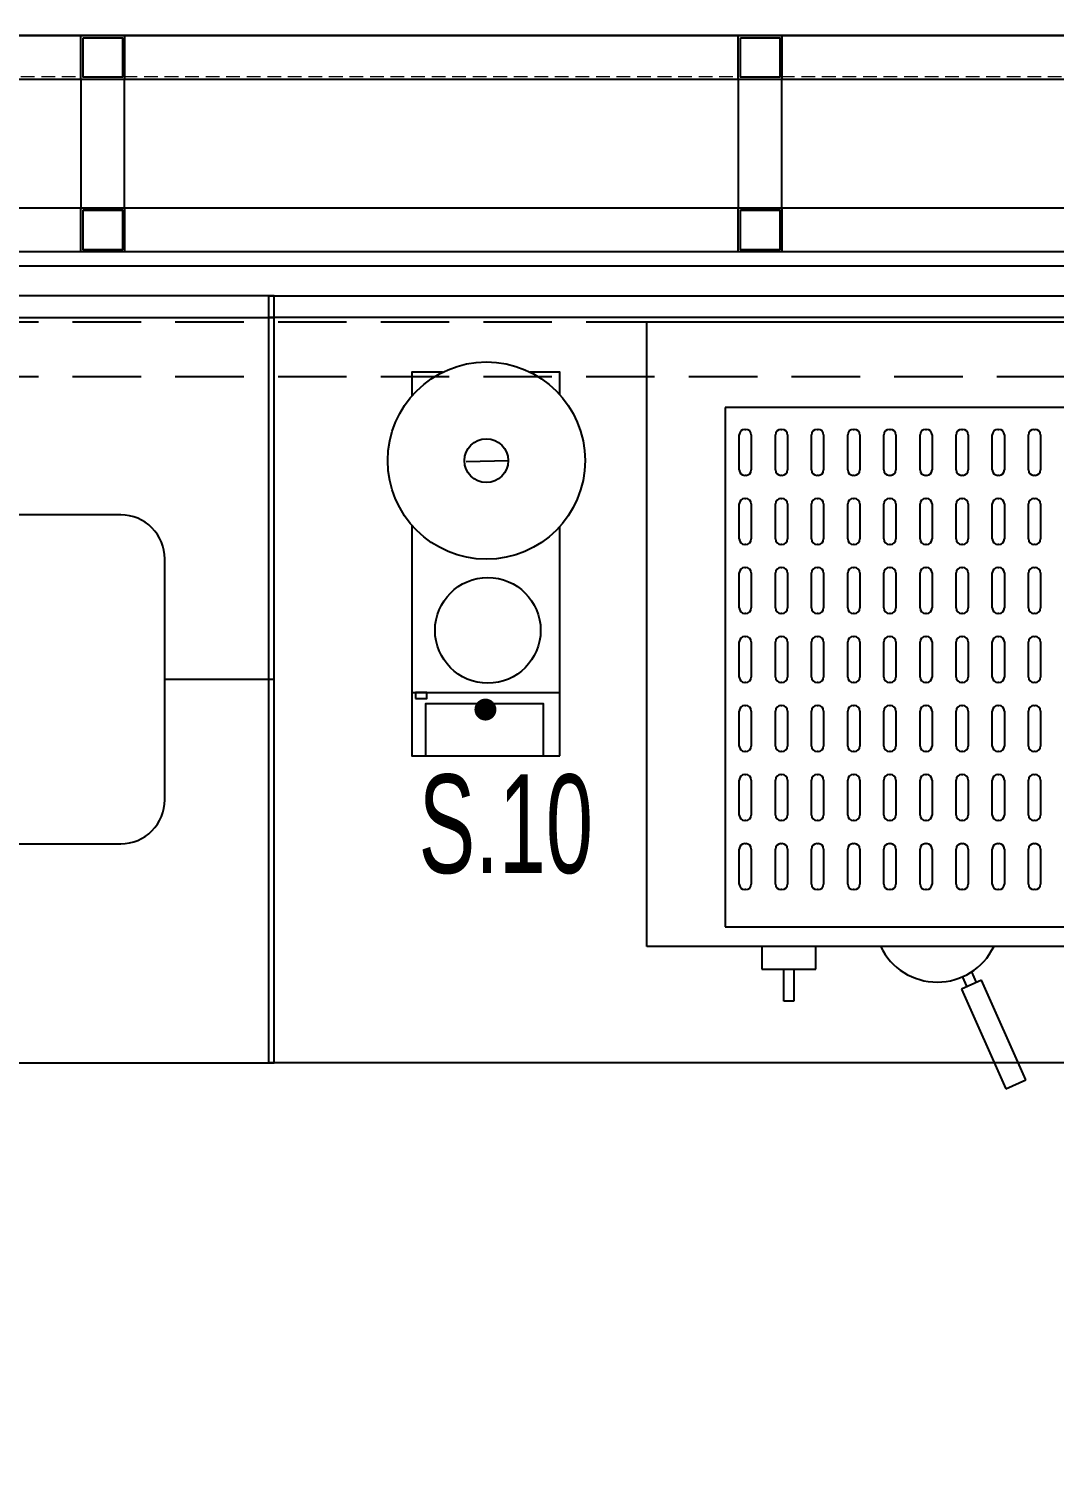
# Model space of a CAD drawing. Header units: centimetres. Extents: x 2135 to 5458, y 2057 to 4523.
# Drawn here: x 3375.3 to 3468.9, y 3889.4 to 4020.1 of the extents above; entities that cross this region are included whole.
import ezdxf

# ---------------------------------------------------------------- set-up
doc = ezdxf.new("R2010")
doc.units = ezdxf.units.CM
doc.header["$LTSCALE"] = 50
doc.set_wipeout_variables(frame=1)
for name, pattern in [('DOT2', [0.125, 0, -0.125]), ('HIDDEN', [0.375, 0.25, -0.125]), ('HIDDEN2', [0.1875, 0.125, -0.0625])]:
    doc.linetypes.add(name, pattern=pattern)
for name, color, linetype in [('BA_gor3', 163, 'Continuous'), ('BA_mat-alcipan-wr', 91, 'Continuous'), ('BA_mat-profil', 122, 'Continuous'), ('BA_plan-iz-alt', 8, 'HIDDEN2'), ('MDPL-MAHAL NO', 5, 'Continuous')]:
    doc.layers.add(name, color=color, linetype=linetype)
doc.layers.add('BA_MECVUT BİNA', color=252, linetype='Continuous', lineweight=5)
doc.layers.add('GRC-Ekipman', color=4, linetype='Continuous', lineweight=25)
doc.styles.add('Tago_mahal', font='ARIALN.TTF')

# ---------------------------------------------------------------- blocks, each defined once
blk = doc.blocks.new('A$C5D8425B0')
at = {"layer": 'BA_MECVUT BİNA', "linetype": 'HIDDEN', "elevation": 0}
blk.add_lwpolyline([(3999.3, 16704), (3999.3, 300), (-6055.3, 300)], dxfattribs=at)
at = {"layer": 'BA_MECVUT BİNA', "linetype": 'DOT2', "elevation": 0}
blk.add_lwpolyline([(4799.3, -4686.3), (4799.3, 300), (4799.3, 500), (-8648.6, 500), (-9886.7, 500), (-9886.7, 12692), (-9886.7, 12892), (-13347.4, 12892)], dxfattribs=at)
blk = doc.blocks.new('*U167')
blk.add_wipeout([(-4, 0), (0, 0), (0, 4), (-4, 4)])
for points in [[(-4, 0), (0, 0), (0, 4), (-4, 4)], [(-3.8, 0.2), (-0.2, 0.2), (-0.2, 3.8), (-3.8, 3.8)]]:
    blk.add_lwpolyline(points, close=True)
blk = doc.blocks.new('LACIMBALI KAHVE M. M39 DT3')
at = {"ltscale": 44}
for p, q in [((-0.59, -0.18), (104.91, -0.18)), ((-0.59, -57.18), (-0.59, -0.18)), ((97.76, -7.98), (6.56, -7.98)), ((6.56, -7.98), (6.56, -55.38)), ((6.56, -55.38), (97.76, -55.38)), ((104.91, -57.18), (-0.59, -57.18))]:
    blk.add_line(p, q, dxfattribs=at)
at = {"color": 251, "ltscale": 44}
for p, q in [((8.36, -9.98), (8.46, -9.98)), ((11.66, -9.98), (11.76, -9.98)), ((14.96, -9.98), (15.06, -9.98)), ((18.26, -9.98), (18.36, -9.98)), ((21.56, -9.98), (21.66, -9.98)), ((24.86, -9.98), (24.96, -9.98)), ((28.16, -9.98), (28.26, -9.98)), ((31.46, -9.98), (31.56, -9.98)), ((34.76, -9.98), (34.86, -9.98)), ((7.86, -13.68), (7.86, -10.48)), ((8.96, -10.48), (8.96, -13.68)), ((11.16, -13.68), (11.16, -10.48)), ((12.26, -10.48), (12.26, -13.68)), ((14.46, -13.68), (14.46, -10.48)), ((15.56, -10.48), (15.56, -13.68)), ((17.76, -13.68), (17.76, -10.48)), ((18.86, -10.48), (18.86, -13.68)), ((21.06, -13.68), (21.06, -10.48)), ((22.16, -10.48), (22.16, -13.68)), ((24.36, -13.68), (24.36, -10.48)), ((25.46, -10.48), (25.46, -13.68)), ((27.66, -13.68), (27.66, -10.48)), ((28.76, -10.48), (28.76, -13.68)), ((30.96, -13.68), (30.96, -10.48)), ((32.06, -10.48), (32.06, -13.68)), ((34.26, -13.68), (34.26, -10.48)), ((35.36, -10.48), (35.36, -13.68)), ((8.46, -14.18), (8.36, -14.18)), ((11.76, -14.18), (11.66, -14.18)), ((15.06, -14.18), (14.96, -14.18)), ((18.36, -14.18), (18.26, -14.18)), ((21.66, -14.18), (21.56, -14.18)), ((24.96, -14.18), (24.86, -14.18)), ((28.26, -14.18), (28.16, -14.18)), ((31.56, -14.18), (31.46, -14.18)), ((34.86, -14.18), (34.76, -14.18)), ((7.86, -19.98), (7.86, -16.78)), ((8.36, -16.28), (8.46, -16.28)), ((8.96, -16.78), (8.96, -19.98)), ((11.16, -19.98), (11.16, -16.78)), ((11.66, -16.28), (11.76, -16.28)), ((12.26, -16.78), (12.26, -19.98)), ((14.46, -19.98), (14.46, -16.78)), ((14.96, -16.28), (15.06, -16.28)), ((15.56, -16.78), (15.56, -19.98)), ((17.76, -19.98), (17.76, -16.78)), ((18.26, -16.28), (18.36, -16.28)), ((18.86, -16.78), (18.86, -19.98)), ((21.06, -19.98), (21.06, -16.78)), ((21.56, -16.28), (21.66, -16.28)), ((22.16, -16.78), (22.16, -19.98)), ((24.36, -19.98), (24.36, -16.78)), ((24.86, -16.28), (24.96, -16.28)), ((25.46, -16.78), (25.46, -19.98)), ((27.66, -19.98), (27.66, -16.78)), ((28.16, -16.28), (28.26, -16.28)), ((28.76, -16.78), (28.76, -19.98)), ((30.96, -19.98), (30.96, -16.78)), ((31.46, -16.28), (31.56, -16.28)), ((32.06, -16.78), (32.06, -19.98)), ((34.26, -19.98), (34.26, -16.78)), ((34.76, -16.28), (34.86, -16.28)), ((35.36, -16.78), (35.36, -19.98)), ((8.46, -20.48), (8.36, -20.48)), ((11.76, -20.48), (11.66, -20.48)), ((15.06, -20.48), (14.96, -20.48)), ((18.36, -20.48), (18.26, -20.48)), ((21.66, -20.48), (21.56, -20.48)), ((24.96, -20.48), (24.86, -20.48)), ((28.26, -20.48), (28.16, -20.48)), ((31.56, -20.48), (31.46, -20.48)), ((34.86, -20.48), (34.76, -20.48)), ((7.86, -26.28), (7.86, -23.08)), ((8.36, -22.58), (8.46, -22.58)), ((8.96, -23.08), (8.96, -26.28)), ((11.16, -26.28), (11.16, -23.08)), ((11.66, -22.58), (11.76, -22.58)), ((12.26, -23.08), (12.26, -26.28)), ((14.46, -26.28), (14.46, -23.08)), ((14.96, -22.58), (15.06, -22.58)), ((15.56, -23.08), (15.56, -26.28)), ((17.76, -26.28), (17.76, -23.08)), ((18.26, -22.58), (18.36, -22.58)), ((18.86, -23.08), (18.86, -26.28)), ((21.06, -26.28), (21.06, -23.08)), ((21.56, -22.58), (21.66, -22.58)), ((22.16, -23.08), (22.16, -26.28)), ((24.36, -26.28), (24.36, -23.08)), ((24.86, -22.58), (24.96, -22.58)), ((25.46, -23.08), (25.46, -26.28)), ((27.66, -26.28), (27.66, -23.08)), ((28.16, -22.58), (28.26, -22.58)), ((28.76, -23.08), (28.76, -26.28)), ((30.96, -26.28), (30.96, -23.08)), ((31.46, -22.58), (31.56, -22.58)), ((32.06, -23.08), (32.06, -26.28)), ((34.26, -26.28), (34.26, -23.08)), ((34.76, -22.58), (34.86, -22.58)), ((35.36, -23.08), (35.36, -26.28)), ((8.46, -26.78), (8.36, -26.78)), ((11.76, -26.78), (11.66, -26.78)), ((15.06, -26.78), (14.96, -26.78)), ((18.36, -26.78), (18.26, -26.78)), ((21.66, -26.78), (21.56, -26.78)), ((24.96, -26.78), (24.86, -26.78)), ((28.26, -26.78), (28.16, -26.78)), ((31.56, -26.78), (31.46, -26.78)), ((34.86, -26.78), (34.76, -26.78)), ((7.86, -32.58), (7.86, -29.38)), ((8.36, -28.88), (8.46, -28.88)), ((8.96, -29.38), (8.96, -32.58)), ((11.16, -32.58), (11.16, -29.38)), ((11.66, -28.88), (11.76, -28.88)), ((12.26, -29.38), (12.26, -32.58)), ((14.46, -32.58), (14.46, -29.38)), ((14.96, -28.88), (15.06, -28.88)), ((15.56, -29.38), (15.56, -32.58)), ((17.76, -32.58), (17.76, -29.38)), ((18.26, -28.88), (18.36, -28.88)), ((18.86, -29.38), (18.86, -32.58)), ((21.06, -32.58), (21.06, -29.38)), ((21.56, -28.88), (21.66, -28.88)), ((22.16, -29.38), (22.16, -32.58)), ((24.36, -32.58), (24.36, -29.38)), ((24.86, -28.88), (24.96, -28.88)), ((25.46, -29.38), (25.46, -32.58)), ((27.66, -32.58), (27.66, -29.38)), ((28.16, -28.88), (28.26, -28.88)), ((28.76, -29.38), (28.76, -32.58)), ((30.96, -32.58), (30.96, -29.38)), ((31.46, -28.88), (31.56, -28.88)), ((32.06, -29.38), (32.06, -32.58)), ((34.26, -32.58), (34.26, -29.38)), ((34.76, -28.88), (34.86, -28.88)), ((35.36, -29.38), (35.36, -32.58)), ((8.46, -33.08), (8.36, -33.08)), ((11.76, -33.08), (11.66, -33.08)), ((15.06, -33.08), (14.96, -33.08)), ((18.36, -33.08), (18.26, -33.08)), ((21.66, -33.08), (21.56, -33.08)), ((24.96, -33.08), (24.86, -33.08)), ((28.26, -33.08), (28.16, -33.08)), ((31.56, -33.08), (31.46, -33.08)), ((34.86, -33.08), (34.76, -33.08)), ((8.36, -35.18), (8.46, -35.18)), ((11.66, -35.18), (11.76, -35.18)), ((14.96, -35.18), (15.06, -35.18)), ((18.26, -35.18), (18.36, -35.18)), ((21.56, -35.18), (21.66, -35.18)), ((24.86, -35.18), (24.96, -35.18)), ((28.16, -35.18), (28.26, -35.18)), ((31.46, -35.18), (31.56, -35.18)), ((34.76, -35.18), (34.86, -35.18)), ((7.86, -38.88), (7.86, -35.68)), ((8.96, -35.68), (8.96, -38.88)), ((11.16, -38.88), (11.16, -35.68)), ((12.26, -35.68), (12.26, -38.88)), ((14.46, -38.88), (14.46, -35.68)), ((15.56, -35.68), (15.56, -38.88)), ((17.76, -38.88), (17.76, -35.68)), ((18.86, -35.68), (18.86, -38.88)), ((21.06, -38.88), (21.06, -35.68)), ((22.16, -35.68), (22.16, -38.88)), ((24.36, -38.88), (24.36, -35.68)), ((25.46, -35.68), (25.46, -38.88)), ((27.66, -38.88), (27.66, -35.68)), ((28.76, -35.68), (28.76, -38.88)), ((30.96, -38.88), (30.96, -35.68)), ((32.06, -35.68), (32.06, -38.88)), ((34.26, -38.88), (34.26, -35.68)), ((35.36, -35.68), (35.36, -38.88)), ((8.46, -39.38), (8.36, -39.38)), ((11.76, -39.38), (11.66, -39.38)), ((15.06, -39.38), (14.96, -39.38)), ((18.36, -39.38), (18.26, -39.38)), ((21.66, -39.38), (21.56, -39.38)), ((24.96, -39.38), (24.86, -39.38)), ((28.26, -39.38), (28.16, -39.38)), ((31.56, -39.38), (31.46, -39.38)), ((34.86, -39.38), (34.76, -39.38)), ((8.36, -41.48), (8.46, -41.48)), ((11.66, -41.48), (11.76, -41.48)), ((14.96, -41.48), (15.06, -41.48)), ((18.26, -41.48), (18.36, -41.48)), ((21.56, -41.48), (21.66, -41.48)), ((24.86, -41.48), (24.96, -41.48)), ((28.16, -41.48), (28.26, -41.48)), ((31.46, -41.48), (31.56, -41.48)), ((34.76, -41.48), (34.86, -41.48)), ((7.86, -45.18), (7.86, -41.98)), ((8.96, -41.98), (8.96, -45.18)), ((11.16, -45.18), (11.16, -41.98)), ((12.26, -41.98), (12.26, -45.18)), ((14.46, -45.18), (14.46, -41.98)), ((15.56, -41.98), (15.56, -45.18)), ((17.76, -45.18), (17.76, -41.98)), ((18.86, -41.98), (18.86, -45.18)), ((21.06, -45.18), (21.06, -41.98)), ((22.16, -41.98), (22.16, -45.18)), ((24.36, -45.18), (24.36, -41.98)), ((25.46, -41.98), (25.46, -45.18)), ((27.66, -45.18), (27.66, -41.98)), ((28.76, -41.98), (28.76, -45.18)), ((30.96, -45.18), (30.96, -41.98)), ((32.06, -41.98), (32.06, -45.18)), ((34.26, -45.18), (34.26, -41.98)), ((35.36, -41.98), (35.36, -45.18)), ((8.46, -45.68), (8.36, -45.68)), ((11.76, -45.68), (11.66, -45.68)), ((15.06, -45.68), (14.96, -45.68)), ((18.36, -45.68), (18.26, -45.68)), ((21.66, -45.68), (21.56, -45.68)), ((24.96, -45.68), (24.86, -45.68)), ((28.26, -45.68), (28.16, -45.68)), ((31.56, -45.68), (31.46, -45.68)), ((34.86, -45.68), (34.76, -45.68)), ((7.86, -51.48), (7.86, -48.28)), ((8.36, -47.78), (8.46, -47.78)), ((8.96, -48.28), (8.96, -51.48)), ((11.16, -51.48), (11.16, -48.28)), ((11.66, -47.78), (11.76, -47.78)), ((12.26, -48.28), (12.26, -51.48)), ((14.46, -51.48), (14.46, -48.28)), ((14.96, -47.78), (15.06, -47.78)), ((15.56, -48.28), (15.56, -51.48)), ((17.76, -51.48), (17.76, -48.28)), ((18.26, -47.78), (18.36, -47.78)), ((18.86, -48.28), (18.86, -51.48)), ((21.06, -51.48), (21.06, -48.28)), ((21.56, -47.78), (21.66, -47.78)), ((22.16, -48.28), (22.16, -51.48)), ((24.36, -51.48), (24.36, -48.28)), ((24.86, -47.78), (24.96, -47.78)), ((25.46, -48.28), (25.46, -51.48)), ((27.66, -51.48), (27.66, -48.28)), ((28.16, -47.78), (28.26, -47.78)), ((28.76, -48.28), (28.76, -51.48)), ((30.96, -51.48), (30.96, -48.28)), ((31.46, -47.78), (31.56, -47.78)), ((32.06, -48.28), (32.06, -51.48)), ((34.26, -51.48), (34.26, -48.28)), ((34.76, -47.78), (34.86, -47.78)), ((35.36, -48.28), (35.36, -51.48)), ((8.46, -51.98), (8.36, -51.98)), ((11.76, -51.98), (11.66, -51.98)), ((15.06, -51.98), (14.96, -51.98)), ((18.36, -51.98), (18.26, -51.98)), ((21.66, -51.98), (21.56, -51.98)), ((24.96, -51.98), (24.86, -51.98)), ((28.26, -51.98), (28.16, -51.98)), ((31.56, -51.98), (31.46, -51.98)), ((34.86, -51.98), (34.76, -51.98))]:
    blk.add_line(p, q, dxfattribs=at)
at = {"color": 45}
for p, q in [((9.91, -57.18), (9.91, -59.25)), ((14.84, -59.25), (14.84, -57.18)), ((9.91, -59.25), (14.84, -59.25)), ((11.92, -62.15), (11.92, -59.25)), ((12.84, -59.25), (12.84, -62.15)), ((28.65, -60.84), (28.25, -59.92)), ((29.06, -59.48), (29.49, -60.47)), ((29.98, -60.25), (28.16, -61.06)), ((28.16, -61.06), (32.19, -70.16)), ((34.01, -69.35), (29.98, -60.25)), ((12.84, -62.15), (11.92, -62.15)), ((32.19, -70.16), (34.01, -69.35))]:
    blk.add_line(p, q, dxfattribs=at)
at = {"color": 251, "ltscale": 44}
for centre, start, end in [((8.36, -10.48), 90, 180), ((8.46, -10.48), 0, 90), ((11.66, -10.48), 90, 180), ((11.76, -10.48), 0, 90), ((14.96, -10.48), 90, 180), ((15.06, -10.48), 0, 90), ((18.26, -10.48), 90, 180), ((18.36, -10.48), 0, 90), ((21.56, -10.48), 90, 180), ((21.66, -10.48), 0, 90), ((24.86, -10.48), 90, 180), ((24.96, -10.48), 0, 90), ((28.16, -10.48), 90, 180), ((28.26, -10.48), 0, 90), ((31.46, -10.48), 90, 180), ((31.56, -10.48), 0, 90), ((34.76, -10.48), 90, 180), ((34.86, -10.48), 0, 90), ((8.36, -13.68), 180, 270), ((8.46, -13.68), 270, 0), ((11.66, -13.68), 180, 270), ((11.76, -13.68), 270, 0), ((14.96, -13.68), 180, 270), ((15.06, -13.68), 270, 0), ((18.26, -13.68), 180, 270), ((18.36, -13.68), 270, 0), ((21.56, -13.68), 180, 270), ((21.66, -13.68), 270, 0), ((24.86, -13.68), 180, 270), ((24.96, -13.68), 270, 0), ((28.16, -13.68), 180, 270), ((28.26, -13.68), 270, 0), ((31.46, -13.68), 180, 270), ((31.56, -13.68), 270, 0), ((34.76, -13.68), 180, 270), ((34.86, -13.68), 270, 0), ((8.36, -16.78), 90, 180), ((8.46, -16.78), 0, 90), ((11.66, -16.78), 90, 180), ((11.76, -16.78), 0, 90), ((14.96, -16.78), 90, 180), ((15.06, -16.78), 0, 90), ((18.26, -16.78), 90, 180), ((18.36, -16.78), 0, 90), ((21.56, -16.78), 90, 180), ((21.66, -16.78), 0, 90), ((24.86, -16.78), 90, 180), ((24.96, -16.78), 0, 90), ((28.16, -16.78), 90, 180), ((28.26, -16.78), 0, 90), ((31.46, -16.78), 90, 180), ((31.56, -16.78), 0, 90), ((34.76, -16.78), 90, 180), ((34.86, -16.78), 0, 90), ((8.36, -19.98), 180, 270), ((8.46, -19.98), 270, 0), ((11.66, -19.98), 180, 270), ((11.76, -19.98), 270, 0), ((14.96, -19.98), 180, 270), ((15.06, -19.98), 270, 0), ((18.26, -19.98), 180, 270), ((18.36, -19.98), 270, 0), ((21.56, -19.98), 180, 270), ((21.66, -19.98), 270, 0), ((24.86, -19.98), 180, 270), ((24.96, -19.98), 270, 0), ((28.16, -19.98), 180, 270), ((28.26, -19.98), 270, 0), ((31.46, -19.98), 180, 270), ((31.56, -19.98), 270, 0), ((34.76, -19.98), 180, 270), ((34.86, -19.98), 270, 0), ((8.36, -23.08), 90, 180), ((8.46, -23.08), 0, 90), ((11.66, -23.08), 90, 180), ((11.76, -23.08), 0, 90), ((14.96, -23.08), 90, 180), ((15.06, -23.08), 0, 90), ((18.26, -23.08), 90, 180), ((18.36, -23.08), 0, 90), ((21.56, -23.08), 90, 180), ((21.66, -23.08), 0, 90), ((24.86, -23.08), 90, 180), ((24.96, -23.08), 0, 90), ((28.16, -23.08), 90, 180), ((28.26, -23.08), 0, 90), ((31.46, -23.08), 90, 180), ((31.56, -23.08), 0, 90), ((34.76, -23.08), 90, 180), ((34.86, -23.08), 0, 90), ((8.36, -26.28), 180, 270), ((8.46, -26.28), 270, 0), ((11.66, -26.28), 180, 270), ((11.76, -26.28), 270, 0), ((14.96, -26.28), 180, 270), ((15.06, -26.28), 270, 0), ((18.26, -26.28), 180, 270), ((18.36, -26.28), 270, 0), ((21.56, -26.28), 180, 270), ((21.66, -26.28), 270, 0), ((24.86, -26.28), 180, 270), ((24.96, -26.28), 270, 0), ((28.16, -26.28), 180, 270), ((28.26, -26.28), 270, 0), ((31.46, -26.28), 180, 270), ((31.56, -26.28), 270, 0), ((34.76, -26.28), 180, 270), ((34.86, -26.28), 270, 0), ((8.36, -29.38), 90, 180), ((8.46, -29.38), 0, 90), ((11.66, -29.38), 90, 180), ((11.76, -29.38), 0, 90), ((14.96, -29.38), 90, 180), ((15.06, -29.38), 0, 90), ((18.26, -29.38), 90, 180), ((18.36, -29.38), 0, 90), ((21.56, -29.38), 90, 180), ((21.66, -29.38), 0, 90), ((24.86, -29.38), 90, 180), ((24.96, -29.38), 0, 90), ((28.16, -29.38), 90, 180), ((28.26, -29.38), 0, 90), ((31.46, -29.38), 90, 180), ((31.56, -29.38), 0, 90), ((34.76, -29.38), 90, 180), ((34.86, -29.38), 0, 90), ((8.36, -32.58), 180, 270), ((8.46, -32.58), 270, 0), ((11.66, -32.58), 180, 270), ((11.76, -32.58), 270, 0), ((14.96, -32.58), 180, 270), ((15.06, -32.58), 270, 0), ((18.26, -32.58), 180, 270), ((18.36, -32.58), 270, 0), ((21.56, -32.58), 180, 270), ((21.66, -32.58), 270, 0), ((24.86, -32.58), 180, 270), ((24.96, -32.58), 270, 0), ((28.16, -32.58), 180, 270), ((28.26, -32.58), 270, 0), ((31.46, -32.58), 180, 270), ((31.56, -32.58), 270, 0), ((34.76, -32.58), 180, 270), ((34.86, -32.58), 270, 0), ((8.36, -35.68), 90, 180), ((8.46, -35.68), 0, 90), ((11.66, -35.68), 90, 180), ((11.76, -35.68), 0, 90), ((14.96, -35.68), 90, 180), ((15.06, -35.68), 0, 90), ((18.26, -35.68), 90, 180), ((18.36, -35.68), 0, 90), ((21.56, -35.68), 90, 180), ((21.66, -35.68), 0, 90), ((24.86, -35.68), 90, 180), ((24.96, -35.68), 0, 90), ((28.16, -35.68), 90, 180), ((28.26, -35.68), 0, 90), ((31.46, -35.68), 90, 180), ((31.56, -35.68), 0, 90), ((34.76, -35.68), 90, 180), ((34.86, -35.68), 0, 90), ((8.36, -38.88), 180, 270), ((8.46, -38.88), 270, 0), ((11.66, -38.88), 180, 270), ((11.76, -38.88), 270, 0), ((14.96, -38.88), 180, 270), ((15.06, -38.88), 270, 0), ((18.26, -38.88), 180, 270), ((18.36, -38.88), 270, 0), ((21.56, -38.88), 180, 270), ((21.66, -38.88), 270, 0), ((24.86, -38.88), 180, 270), ((24.96, -38.88), 270, 0), ((28.16, -38.88), 180, 270), ((28.26, -38.88), 270, 0), ((31.46, -38.88), 180, 270), ((31.56, -38.88), 270, 0), ((34.76, -38.88), 180, 270), ((34.86, -38.88), 270, 0), ((8.36, -41.98), 90, 180), ((8.46, -41.98), 0, 90), ((11.66, -41.98), 90, 180), ((11.76, -41.98), 0, 90), ((14.96, -41.98), 90, 180), ((15.06, -41.98), 0, 90), ((18.26, -41.98), 90, 180), ((18.36, -41.98), 0, 90), ((21.56, -41.98), 90, 180), ((21.66, -41.98), 0, 90), ((24.86, -41.98), 90, 180), ((24.96, -41.98), 0, 90), ((28.16, -41.98), 90, 180), ((28.26, -41.98), 0, 90), ((31.46, -41.98), 90, 180), ((31.56, -41.98), 0, 90), ((34.76, -41.98), 90, 180), ((34.86, -41.98), 0, 90), ((8.36, -45.18), 180, 270), ((8.46, -45.18), 270, 0), ((11.66, -45.18), 180, 270), ((11.76, -45.18), 270, 0), ((14.96, -45.18), 180, 270), ((15.06, -45.18), 270, 0), ((18.26, -45.18), 180, 270), ((18.36, -45.18), 270, 0), ((21.56, -45.18), 180, 270), ((21.66, -45.18), 270, 0), ((24.86, -45.18), 180, 270), ((24.96, -45.18), 270, 0), ((28.16, -45.18), 180, 270), ((28.26, -45.18), 270, 0), ((31.46, -45.18), 180, 270), ((31.56, -45.18), 270, 0), ((34.76, -45.18), 180, 270), ((34.86, -45.18), 270, 0), ((8.36, -48.28), 90, 180), ((8.46, -48.28), 0, 90), ((11.66, -48.28), 90, 180), ((11.76, -48.28), 0, 90), ((14.96, -48.28), 90, 180), ((15.06, -48.28), 0, 90), ((18.26, -48.28), 90, 180), ((18.36, -48.28), 0, 90), ((21.56, -48.28), 90, 180), ((21.66, -48.28), 0, 90), ((24.86, -48.28), 90, 180), ((24.96, -48.28), 0, 90), ((28.16, -48.28), 90, 180), ((28.26, -48.28), 0, 90), ((31.46, -48.28), 90, 180), ((31.56, -48.28), 0, 90), ((34.76, -48.28), 90, 180), ((34.86, -48.28), 0, 90), ((8.36, -51.48), 180, 270), ((8.46, -51.48), 270, 0), ((11.66, -51.48), 180, 270), ((11.76, -51.48), 270, 0), ((14.96, -51.48), 180, 270), ((15.06, -51.48), 270, 0), ((18.26, -51.48), 180, 270), ((18.36, -51.48), 270, 0), ((21.56, -51.48), 180, 270), ((21.66, -51.48), 270, 0), ((24.86, -51.48), 180, 270), ((24.96, -51.48), 270, 0), ((28.16, -51.48), 180, 270), ((28.26, -51.48), 270, 0), ((31.46, -51.48), 180, 270), ((31.56, -51.48), 270, 0), ((34.76, -51.48), 180, 270), ((34.86, -51.48), 270, 0)]:
    blk.add_arc(centre, 0.5, start, end, dxfattribs=at)
at = {"color": 45}
blk.add_arc((25.93, -54.69), 5.73, 205.8478, 334.1522, dxfattribs=at)
blk = doc.blocks.new('Kahve Değirmeni.')
for points in [[(-10.7, 0), (-13.5, 0), (-13.5, -2.16)], [(0, -2.05), (0, 0), (-2.7, 0)], [(-13.5, -13.96), (-13.5, -35), (0, -35)], [(0, -35), (0, -14.07)], [(-13.5, -29.21), (0, -29.21)]]:
    blk.add_lwpolyline(points)
at = {"color": 251}
for points in [[(-8.55, -8.15), (-4.67, -8.06)], [(-12.24, -35), (-12.24, -30.23), (-1.53, -30.23), (-1.53, -35)]]:
    blk.add_lwpolyline(points, dxfattribs=at)
blk.add_lwpolyline([(-13.17, -29.76), (-12.15, -29.76), (-12.15, -29.21), (-13.17, -29.21)], close=True, dxfattribs=at)
at = {"color": 251, "const_width": 1}
blk.add_lwpolyline([(-7.29, -30.78, 1), (-6.29, -30.78, 1)], format="xyb", close=True, dxfattribs=at)
blk.add_circle((-6.7, -8.06), 9)
at = {"color": 251}
for centre, radius in [((-6.7, -8.06), 2), ((-6.57, -23.55), 4.82)]:
    blk.add_circle(centre, radius, dxfattribs=at)
blk = doc.blocks.new('CTezg.140-70')
for p, q in [((-140, 0), (0, 0)), ((-140, -70), (-140, 0)), ((0, 0), (0, -70)), ((0, -2), (-140, -2)), ((0, -70), (-140, -70))]:
    blk.add_line(p, q)
blk = doc.blocks.new('140')
at = {"layer": 'GRC-Ekipman', "rotation": 180}
blk.add_blockref('CTezg.140-70', (8858.75, 4816.98), dxfattribs=at)
blk = doc.blocks.new('TEZ')
at = {"linetype": 'Continuous'}
for p, q in [((4352.72, 3995.73), (4136.22, 3995.73)), ((4352.72, 3925.73), (4352.72, 3995.73)), ((4352.72, 3993.73), (4136.22, 3993.73)), ((4136.22, 3925.73), (4352.72, 3925.73))]:
    blk.add_line(p, q, dxfattribs=at)
blk.add_line((4352.72, 3960.73), (4342.72, 3960.73))
at = {"color": 251}
blk.add_lwpolyline([(4316.72, 3945.73), (4338.72, 3945.73, 0.414214), (4342.72, 3949.73), (4342.72, 3971.73, 0.414214), (4338.72, 3975.73), (4316.72, 3975.73, 0.414214), (4312.72, 3971.73), (4312.72, 3949.73, 0.414214)], format="xyb", close=True, dxfattribs=at)

msp = doc.modelspace()

# ---------------------------------------------------------------- linework, layer by layer
at = {"layer": 'BA_gor3'}
for p, q in [((3540.37, 4019.48), (3143.87, 4019.48)), ((3540.37, 4015.48), (3144.07, 4015.48)), ((3540.37, 4003.73), (3004.72, 4003.73)), ((3420.57, 3999.73), (3308.57, 3999.73))]:
    msp.add_line(p, q, dxfattribs=at)
at = {"layer": 'BA_mat-alcipan-wr'}
for points in [[(3120.81, 4019.48), (3562.81, 4019.48)], [(3004.72, 3998.48), (3540.37, 3998.48), (3540.37, 3999.73), (3004.72, 3999.73)]]:
    msp.add_lwpolyline(points, dxfattribs=at)
at = {"layer": 'BA_plan-iz-alt'}
for p, q in [((3535.57, 3993.33), (2994.67, 3993.33)), ((3535.57, 3988.33), (2994.72, 3988.33))]:
    msp.add_line(p, q, dxfattribs=at)

# ---------------------------------------------------------------- block references
msp.add_blockref('TEZ', (-954.99, 0))
at = {"rotation": 180}
msp.add_blockref('140', (12395.97, 8812.72), dxfattribs=at)
at = {"layer": 'BA_mat-alcipan-wr', "xscale": 0.1, "yscale": 0.1, "zscale": 0.1, "rotation": 180}
msp.add_blockref('A$C5D8425B0', (3063.9, 4045.73), dxfattribs=at)
at = {"layer": 'GRC-Ekipman'}
for name, p in [('LACIMBALI KAHVE M. M39 DT3', (3432.31, 3993.52)), ('Kahve Değirmeni.', (3423.79, 3988.75))]:
    msp.add_blockref(name, p, dxfattribs=at)

# ---------------------------------------------------------------- texts
at = {"layer": 'MDPL-MAHAL NO', "style": 'Tago_mahal', "width": 0.75}
msp.add_text('S.10', height=9, dxfattribs=at).set_placement((3410.91, 3943.05))

# ---------------------------------------------------------------- next in the draw order: block references
at = {"layer": 'BA_mat-profil', "xscale": -1, "rotation": 180}
for p in [(3384.07, 4019.48), (3444.07, 4019.48), (3384.07, 4003.73), (3444.07, 4003.73)]:
    msp.add_blockref('*U167', p, dxfattribs=at)

# ---------------------------------------------------------------- next in the draw order: linework, layer by layer
at = {"layer": 'BA_gor3'}
for points in [[(3384.07, 4015.48), (3380.07, 4015.48), (3380.07, 4003.73), (3384.07, 4003.73)], [(3444.07, 4015.48), (3440.07, 4015.48), (3440.07, 4003.73), (3444.07, 4003.73)]]:
    msp.add_lwpolyline(points, close=True, dxfattribs=at)

doc.saveas('drawing.dxf')
